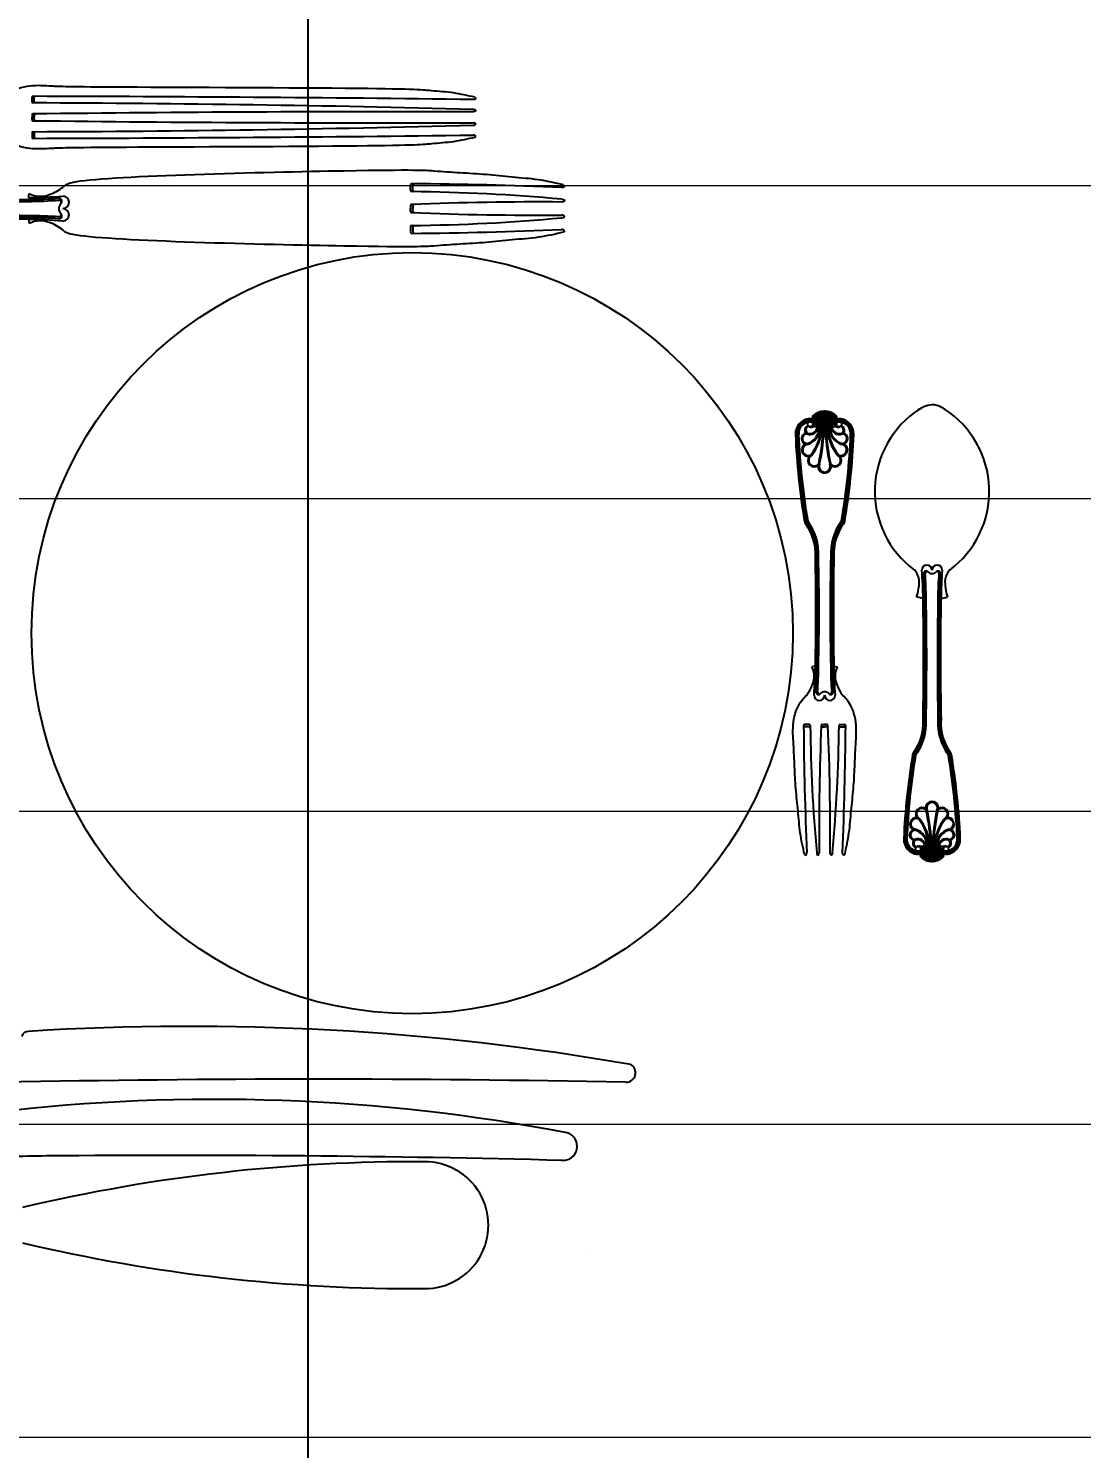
# Model space of a CAD drawing. Header units: millimetres. Extents: x -18512 to 101824, y -95768 to 52898.
# Drawn here: x 31951.1 to 32287.6, y -50856.1 to -50402.3 of the extents above; entities that cross this region are included whole.
import ezdxf

# ---------------------------------------------------------------- set-up
doc = ezdxf.new("R2010")
doc.units = ezdxf.units.MM
doc.header["$LTSCALE"] = 25
doc.header["$PDMODE"] = 3
doc.layers.get('0').update_dxf_attribs({"color": 254, "lineweight": 0})
doc.layers.get('Defpoints').update_dxf_attribs({"lineweight": 0})
doc.layers.add('1547 I-StB-p-00-GA$0$WD-FURNITURE-DETAIL', color=126, linetype='Continuous')
doc.layers.add('I-WALL', color=2, linetype='Continuous', lineweight=9)
doc.layers.add('wood flooring', color=8, linetype='Continuous', lineweight=13)
doc.styles.add('FW_Calibri', font='calibri.ttf')
doc.dimstyles.new('1-50', dxfattribs={"dimscale": 50, "dimtxt": 2, "dimasz": 1.2, "dimexe": 1.25, "dimexo": 0.625, "dimtad": 1, "dimdec": 0, "dimtxsty": 'FW_Calibri', "dimblk": 'ARCHTICK', "dimcen": 2.5, "dimdle": 1.5, "dimadec": 0, "dimazin": 0, "dimtfac": 1, "dimtdec": 0, "dimtmove": 0, "dimatfit": 3, "dimfxl": 6, "dimfxlon": 1, "dimarcsym": 0})

# ---------------------------------------------------------------- blocks, each defined once
blk = doc.blocks.new('_ArchTick')
at = {"color": 0, "linetype": 'ByBlock', "const_width": 0.15}
blk.add_lwpolyline([(-0.5, -0.5), (0.5, 0.5)], dxfattribs=at)
blk = doc.blocks.new('*D437')
at = {"layer": 'Defpoints', "color": 0, "transparency": 16777216}
for p in [(32040.38, -50068.12), (32040.38, -53568.12), (32040.38, -53568.12)]:
    blk.add_point(p, dxfattribs=at)
at = {"layer": 'I-WALL', "color": 0, "lineweight": -2, "transparency": 16777216}
for p, q in [((32040.38, -49993.12), (32040.38, -53643.12)), ((32040.38, -50068.12), (31977.88, -50068.12)), ((32040.38, -53568.12), (31977.88, -53568.12))]:
    blk.add_line(p, q, dxfattribs=at)
at = {"layer": 'I-WALL', "color": 0, "lineweight": -2, "transparency": 16777216, "xscale": 59.99999999999995, "yscale": 59.99999999999995, "zscale": 59.99999999999995}
for p, rotation in [((32040.38, -50068.12), 90), ((32040.38, -53568.12), 270)]:
    blk.add_blockref('_ArchTick', p, dxfattribs=dict(at, rotation=rotation))
at = {"layer": 'I-WALL', "color": 0, "transparency": 16777216, "insert": (31957.9, -51818.12), "char_height": 100, "attachment_point": 5, "rotation": 90, "style": 'FW_Calibri'}
blk.add_mtext('3500', dxfattribs=at)

msp = doc.modelspace()

# ---------------------------------------------------------------- hatches: boundary and pattern name
at = {"layer": 'wood flooring'}
h = msp.add_hatch(dxfattribs=at)
h.set_pattern_fill('_USER', color=256, scale=100, pattern_type=0)
h.set_pattern_definition([(360, (338285.01, 171947.46), (-2e-14, 100), [])])
h.paths.add_polyline_path([(33755.49, -49171.88), (31012.89, -49171.88), (31012.89, -49811.47), (31012.89, -62446.88), (32698.09, -62446.88), (32698.09, -63146.88), (33808.09, -63146.88)])

# ---------------------------------------------------------------- linework, layer by layer
at = {"layer": '1547 I-StB-p-00-GA$0$WD-FURNITURE-DETAIL'}
for p, q in [((31952.24, -50425.72), (31952.24, -50424.31)), ((31952.95, -50425.72), (31952.95, -50424.31)), ((31952.24, -50429.95), (31952.24, -50430.67)), ((31952.24, -50431.39), (31952.24, -50430.67)), ((31952.95, -50429.95), (31952.95, -50430.67)), ((31952.95, -50431.39), (31952.95, -50430.67)), ((31952.24, -50435.62), (31952.24, -50437.04)), ((31952.95, -50435.62), (31952.95, -50437.04)), ((31951.09, -50456.33), (31951.38, -50455.07)), ((32073.12, -50453.99), (32073.12, -50452.32)), ((32073.95, -50453.99), (32073.95, -50452.32)), ((32073.12, -50458.97), (32073.12, -50459.83)), ((32073.95, -50458.97), (32073.95, -50459.83)), ((31951.09, -50463.32), (31951.38, -50464.59)), ((32073.12, -50460.68), (32073.12, -50459.83)), ((32073.95, -50460.68), (32073.95, -50459.83)), ((32073.12, -50465.66), (32073.12, -50467.33)), ((32073.95, -50465.66), (32073.95, -50467.33)), ((32203.13, -50529.66), (32201.66, -50526.63)), ((32203.44, -50529.69), (32202.08, -50526.18)), ((32203.75, -50529.71), (32202.56, -50525.78)), ((32204.06, -50529.73), (32203.07, -50525.45)), ((32204.37, -50529.74), (32203.61, -50525.19)), ((32204.69, -50529.75), (32204.15, -50525.01)), ((32204.69, -50524.89), (32205, -50529.76)), ((32205.31, -50529.76), (32205.21, -50524.84)), ((32205.62, -50529.76), (32205.72, -50524.84)), ((32206.25, -50524.89), (32205.94, -50529.76)), ((32206.25, -50529.75), (32206.79, -50525.01)), ((32206.56, -50529.74), (32207.33, -50525.19)), ((32206.88, -50529.73), (32207.86, -50525.45)), ((32207.19, -50529.71), (32208.38, -50525.78)), ((32207.49, -50529.69), (32208.86, -50526.18)), ((32207.8, -50529.66), (32209.28, -50526.63)), ((32208.75, -50529.56), (32208.75, -50529.17)), ((32236.91, -50584.46), (32234.84, -50583.97)), ((32242.65, -50584.47), (32244.73, -50584)), ((32202.5, -50606.06), (32201.43, -50606.31)), ((32208.43, -50606.06), (32209.5, -50606.31)), ((32200.52, -50624.73), (32199.1, -50624.73)), ((32200.52, -50625.44), (32199.1, -50625.44)), ((32204.75, -50624.73), (32205.47, -50624.73)), ((32204.75, -50625.44), (32205.47, -50625.44)), ((32206.19, -50624.73), (32205.47, -50624.73)), ((32206.19, -50625.44), (32205.47, -50625.44)), ((32210.42, -50624.73), (32211.83, -50624.73)), ((32210.42, -50625.44), (32211.83, -50625.44)), ((32237.52, -50663.58), (32236.09, -50666.51)), ((32237.82, -50663.55), (32236.5, -50666.95)), ((32236.6, -50663.68), (32236.6, -50664.05)), ((32238.12, -50663.53), (32236.97, -50667.34)), ((32238.42, -50663.51), (32237.47, -50667.66)), ((32238.72, -50663.5), (32237.98, -50667.9)), ((32239.03, -50663.49), (32238.51, -50668.08)), ((32239.03, -50668.2), (32239.33, -50663.49)), ((32239.63, -50663.49), (32239.53, -50668.25)), ((32239.93, -50663.49), (32240.03, -50668.25)), ((32240.54, -50668.2), (32240.24, -50663.49)), ((32240.54, -50663.49), (32241.06, -50668.08)), ((32240.84, -50663.5), (32241.58, -50667.9)), ((32241.14, -50663.51), (32242.1, -50667.66)), ((32241.45, -50663.53), (32242.6, -50667.34)), ((32241.74, -50663.55), (32243.06, -50666.95)), ((32242.04, -50663.58), (32243.47, -50666.51)), ((32129.16, -50794.43), (32129.16, -50794.43))]:
    msp.add_line(p, q, dxfattribs=at)
for centre, radius in [((32073.71, -50595.53), 121.62), ((32200.87, -50528.75), 0.807), ((32210.07, -50528.75), 0.807), ((32235.33, -50664.46), 0.781), ((32244.23, -50664.46), 0.781)]:
    msp.add_circle(centre, radius, dxfattribs=at)
for centre, radius, start, end in [((31952.59, -50424.31), 0.354, 89.4774, 180), ((31952.59, -50425.72), 0.354, 180, 269.2716), ((31934.01, -56436.87), 6010.82, 88.481742, 89.822934), ((31919.54, -64575.99), 14152.07, 89.296597, 89.866154), ((31953.29, -50424.3), 0.344, 87.8362, 180.6814), ((31953.32, -50425.72), 0.368, 180.9188, 267.0454), ((31952.59, -50429.95), 0.354, 92.4529, 180), ((31952.59, -50431.39), 0.354, 180, 267.5471), ((32071.94, -60382.03), 9953.15, 89.877202, 90.687135), ((32071.94, -40479.31), 9953.15, 269.312865, 270.122798), ((31953.36, -50429.97), 0.413, 100.3988, 176.7541), ((31953.36, -50431.37), 0.413, 183.2459, 259.6012), ((31952.59, -50435.62), 0.354, 90.7284, 180), ((31934.01, -44424.47), 6010.82, 270.177066, 271.518258), ((31919.54, -36285.36), 14152.07, 270.133846, 270.703403), ((31953.32, -50435.63), 0.368, 92.9546, 179.0812), ((31952.59, -50437.04), 0.354, 180, 270.5226), ((31953.29, -50437.04), 0.344, 179.3186, 272.1638), ((31954.88, -50448.4), 7.53, 242.3131, 292.5596), ((31953.2, -50441.71), 14.39, 288.5233, 308.6799), ((32073.53, -50452.32), 0.417, 89.4774, 180), ((32073.53, -50453.99), 0.417, 180, 269.2716), ((32067.16, -51049.07), 594.7, 84.75533, 89.38699), ((32062.25, -51848.69), 1396.84, 87.56792, 89.53707), ((32074.36, -50452.31), 0.406, 87.8362, 180.6814), ((32074.38, -50453.98), 0.434, 180.9188, 267.0454), ((31929.07, -49329.99), 1127.76, 268.88011, 271.11989), ((31929.07, -49329.98), 1127.16, 268.88007, 271.11993), ((31950.95, -50332.11), 124.22, 270.0641, 275.141), ((31950.95, -50332.11), 124.82, 270.0641, 274.5562), ((31950.95, -50332.11), 125.42, 270.0641, 274.5301), ((31962.93, -50459.8), 2.15, 130.7854, 180.7609), ((31960.8, -50457.9), 0.76, 336.4092, 85.9707), ((31960.84, -50457.5), 0.964, 315.5442, 88.5176), ((31962.08, -50457.83), 2, 270, 90), ((32073.53, -50458.97), 0.417, 92.4529, 180), ((32114.25, -51440.49), 982.78, 89.57561, 92.37531), ((32074.44, -50459), 0.487, 100.3988, 176.754), ((31929.18, -51589.67), 1127.76, 88.88592, 91.1257), ((31929.18, -51589.67), 1127.16, 88.88588, 91.12574), ((31929.18, -51589.67), 1126.56, 88.88584, 91.12578), ((31950.95, -50587.54), 125.42, 85.4699, 89.9359), ((31950.95, -50587.54), 125.42, 85.4699, 89.9359), ((31950.95, -50587.54), 124.82, 85.4438, 89.9359), ((31950.95, -50587.54), 124.22, 84.859, 89.9359), ((31954.88, -50471.26), 7.53, 67.4404, 117.6869), ((31962.93, -50459.85), 2.15, 179.2391, 229.2146), ((31962.93, -50459.85), 2.15, 179.2391, 229.2146), ((31960.8, -50461.76), 0.76, 274.0293, 23.5908), ((31960.84, -50462.15), 0.964, 271.4824, 44.4558), ((31962.08, -50461.83), 2, 270, 90), ((32073.53, -50460.68), 0.417, 180, 267.5471), ((32114.25, -49479.16), 982.78, 267.62469, 270.42439), ((32067.16, -49870.58), 594.7, 270.61301, 275.24467), ((32074.44, -50460.65), 0.487, 183.2459, 259.6012), ((31953.2, -50477.94), 14.39, 51.3201, 71.4767), ((32073.53, -50465.66), 0.417, 90.7284, 180), ((32073.53, -50467.33), 0.417, 180, 270.5226), ((32062.25, -49070.96), 1396.84, 270.46292, 272.43207), ((32074.38, -50465.67), 0.434, 92.9546, 179.0812), ((32074.36, -50467.34), 0.406, 179.3186, 272.1638), ((32240.56, -50531.35), 8.83, 95.0485, 130.1912), ((32239.78, -50528.49), 5.94, 59.5375, 90), ((32201.04, -50531.86), 4.9, 94.3291, 182.1871), ((32201.02, -50531.85), 4.36, 94.0194, 182.3201), ((32200.7, -50528.73), 1.75, 30.1422, 101.3169), ((32200.7, -50528.73), 1.23, 30.1422, 101.7756), ((32205.47, -50529.76), 4.93, 140.6522, 147.2798), ((32201.87, -50526.41), 0.312, 47.0286, 227.0286), ((32202.32, -50525.98), 0.312, 39.7805, 219.7805), ((32202.82, -50525.61), 0.305, 32.6037, 212.6037), ((32203.34, -50525.32), 0.296, 25.6051, 205.6051), ((32203.88, -50525.1), 0.286, 18.8358, 198.8358), ((32204.42, -50524.95), 0.275, 12.3176, 192.3176), ((32204.95, -50524.86), 0.264, 6.0524, 186.0524), ((32205.47, -50524.84), 0.256, 357.6708, 182.3292), ((32205.99, -50524.86), 0.264, 353.9476, 173.9476), ((32206.52, -50524.95), 0.275, 347.6824, 167.6824), ((32207.06, -50525.1), 0.286, 341.1642, 161.1642), ((32207.59, -50525.32), 0.296, 334.3949, 154.3949), ((32208.12, -50525.61), 0.305, 327.3963, 147.3963), ((32208.62, -50525.98), 0.312, 320.2195, 140.2195), ((32210.23, -50528.73), 1.75, 78.6831, 149.8578), ((32209.07, -50526.41), 0.312, 312.9714, 132.9714), ((32210.23, -50528.73), 1.23, 90.3267, 149.8578), ((32205.47, -50529.76), 4.93, 32.7202, 39.3478), ((32209.92, -50531.85), 4.36, 357.6799, 85.9806), ((32209.89, -50531.86), 4.9, 357.8129, 85.6709), ((32252.81, -50550.21), 31.32, 122.9446, 233.3931), ((32239.01, -50531.35), 8.83, 56.802, 64.586), ((32226.76, -50550.21), 31.32, 306.6069, 57.0554), ((32415.35, -50523.14), 219.38, 182.3287, 189.6075), ((32415.35, -50523.14), 219.38, 182.3287, 189.6075), ((32415.35, -50523.14), 218.87, 182.3287, 189.6075), ((32201.02, -50531.85), 3.85, 97.7931, 182.3201), ((32415.35, -50523.14), 218.36, 182.3287, 189.6075), ((32199.89, -50533.39), 1.82, 104.7229, 250.476), ((32199.89, -50533.39), 1.82, 104.7229, 250.476), ((32199.89, -50533.39), 1.51, 90.441, 271.2158), ((32199.89, -50533.39), 1.51, 90.441, 271.2158), ((32200.74, -50530.68), 1.62, 110.2859, 215.5944), ((32200.74, -50530.68), 1.62, 110.2859, 215.5944), ((32200.74, -50530.68), 1.31, 104.6867, 215.5944), ((32200.66, -50530.59), 1.2, 102.0648, 234.4147), ((32200.18, -50531.05), 0.637, 217.3656, 248.0771), ((32200.82, -50529.42), 2.63, 248.8921, 354.1994), ((32198.39, -50529.76), 5.67, 285.7123, 0.0035), ((32198.38, -50529.75), 5.37, 286.6588, 359.9601), ((32200.83, -50529.43), 2.31, 248.0096, 354.1924), ((32201.18, -50528.49), 1.21, 213.9169, 31.3825), ((32200.77, -50528.5), 1.06, 275.2135, 20.9162), ((32189.42, -50529.11), 14.96, 321.027, 357.5336), ((32189.44, -50529.12), 15.26, 320.7621, 357.6048), ((32205.22, -50506.96), 22.8, 261.4617, 270.6145), ((32142.78, -50528.01), 62.24, 347.6233, 358.3916), ((32143.12, -50528.04), 62.22, 347.4834, 358.4221), ((32205.71, -50506.96), 22.8, 269.3855, 278.5383), ((32267.82, -50528.05), 62.21, 181.5774, 192.5171), ((32268.15, -50528.01), 62.24, 181.6084, 192.3767), ((32221.49, -50529.12), 15.26, 182.3764, 219.2379), ((32221.51, -50529.11), 14.96, 182.4108, 218.973), ((32212.55, -50529.76), 5.67, 179.7101, 254.2877), ((32212.56, -50529.75), 5.37, 179.5437, 253.3412), ((32210.12, -50529.41), 2.64, 186.0407, 290.999), ((32210.2, -50529.36), 2.42, 187.2763, 288.975), ((32209.75, -50528.49), 1.21, 148.6175, 326.0831), ((32210.16, -50528.5), 1.06, 159.0838, 264.7865), ((32209.92, -50531.85), 3.85, 357.6799, 82.2069), ((32210.2, -50530.68), 1.31, 324.4056, 75.3133), ((32210.2, -50530.68), 1.62, 324.4056, 69.7141), ((31995.59, -50523.14), 218.36, 350.3925, 357.6713), ((32210.75, -50531.05), 0.637, 291.9229, 322.6344), ((32211.05, -50533.39), 1.51, 268.7842, 89.559), ((31995.59, -50523.14), 218.87, 350.3925, 357.6713), ((32211.05, -50533.39), 1.82, 289.524, 75.2771), ((31995.59, -50523.14), 219.38, 350.3925, 357.6713), ((31995.59, -50523.14), 219.38, 350.3925, 357.6713), ((32200.22, -50536.97), 2.08, 116.7327, 277.7375), ((32200.22, -50536.97), 2.08, 116.7327, 277.7375), ((32200.22, -50536.97), 1.77, 99.4408, 298.3667), ((32200.22, -50536.97), 1.77, 99.4408, 298.3667), ((32210.72, -50536.97), 1.77, 241.6333, 80.5592), ((32210.72, -50536.97), 2.08, 262.2625, 63.2673), ((32202.15, -50540.3), 2.08, 142.4008, 307.1014), ((32202.15, -50540.3), 1.77, 120.0692, 323.7864), ((32208.79, -50540.3), 1.77, 216.2136, 59.9308), ((32208.79, -50540.3), 2.08, 232.8986, 37.5992), ((32205.47, -50542.27), 2.08, 180, 8.2353), ((32205.47, -50542.27), 2.08, 171.7647, 0), ((32205.47, -50542.27), 1.77, 180, 24.5694), ((32205.47, -50542.27), 1.77, 155.4306, 0), ((32200.72, -50559.47), 1.69, 189.6075, 216.0807), ((32185.94, -50570.23), 16.59, 356.7828, 36.0807), ((32200.72, -50559.47), 1.19, 189.6075, 216.0807), ((32185.94, -50570.23), 17.1, 356.7828, 36.0807), ((32200.72, -50559.47), 0.678, 189.6075, 216.0807), ((32185.94, -50570.23), 17.6, 356.7828, 36.0807), ((32224.99, -50570.23), 17.6, 143.9193, 183.2172), ((32224.99, -50570.23), 17.1, 143.9193, 183.2172), ((32224.99, -50570.23), 16.59, 143.9193, 183.2172), ((32210.22, -50559.47), 0.678, 323.9193, 350.3925), ((32210.22, -50559.47), 1.19, 323.9193, 350.3925), ((32210.22, -50559.47), 1.69, 323.9193, 350.3925), ((31368.17, -50588.7), 834.52, 358.80818, 1.20425), ((31368.18, -50588.7), 835.01, 358.80826, 1.20416), ((31368.19, -50588.7), 835.51, 358.80835, 1.20408), ((33042.75, -50588.61), 835.51, 178.80214, 181.19786), ((33042.76, -50588.61), 835.01, 178.80205, 181.19795), ((33042.77, -50588.61), 834.52, 178.80197, 181.19803), ((32230.4, -50579.08), 5.28, 359.4699, 44.9757), ((32238.14, -50575.44), 1.64, 0, 180), ((32134.99, -50584.57), 101.92, 0.0641, 5.141), ((32237.87, -50576.46), 0.791, 45.5442, 178.5176), ((32134.99, -50584.57), 102.42, 0.0641, 4.5562), ((32238.2, -50576.49), 0.624, 66.4092, 175.9707), ((32134.99, -50584.57), 102.91, 0.0641, 4.5301), ((32239.76, -50574.74), 1.76, 220.7854, 270.7609), ((32241.42, -50575.44), 1.64, 0, 180), ((32239.81, -50574.74), 1.76, 269.2391, 319.2146), ((32239.81, -50574.74), 1.76, 269.2391, 319.2146), ((32241.37, -50576.49), 0.624, 4.0293, 113.5908), ((32241.69, -50576.46), 0.791, 1.4824, 134.4558), ((32344.57, -50584.57), 102.91, 175.4699, 179.9359), ((32344.57, -50584.57), 102.91, 175.4699, 179.9359), ((32344.57, -50584.57), 102.42, 175.4438, 179.9359), ((32344.57, -50584.57), 101.92, 174.859, 179.9359), ((32249.17, -50579.08), 5.28, 135.0243, 171.0248), ((32221.25, -50579.13), 14.43, 340.3761, 0.612), ((32258.35, -50579.24), 14.43, 176.0986, 199.2872), ((31163.33, -50603.93), 1073.76, 358.96086, 1.03914), ((31163.33, -50603.93), 1074.25, 358.96086, 1.03914), ((31163.33, -50603.93), 1074.74, 358.96086, 1.03914), ((33316.23, -50603.83), 1074.74, 178.96625, 181.04453), ((33316.23, -50603.83), 1074.25, 178.96625, 181.04453), ((33316.23, -50603.83), 1073.76, 178.96625, 181.04453), ((32195.78, -50609.28), 6.38, 337.4404, 27.6869), ((32097.21, -50605.94), 105.29, 354.859, 359.9359), ((32097.21, -50605.94), 105.8, 355.4438, 359.9359), ((32097.21, -50605.94), 106.31, 355.4699, 359.9359), ((32097.21, -50605.94), 106.31, 355.4699, 359.9359), ((32313.72, -50605.94), 106.31, 180.0641, 184.5301), ((32313.72, -50605.94), 105.8, 180.0641, 184.5562), ((32313.72, -50605.94), 105.29, 180.0641, 185.141), ((32215.16, -50609.28), 6.38, 152.3131, 202.5596), ((32190.11, -50607.85), 12.19, 321.3201, 341.4767), ((32220.82, -50607.85), 12.19, 198.5233, 218.6799), ((32203.77, -50615.38), 1.69, 180, 0), ((32203.49, -50614.33), 0.817, 181.4824, 314.4558), ((32203.83, -50614.29), 0.645, 184.0293, 293.5908), ((32205.44, -50616.1), 1.82, 89.2391, 139.2146), ((32205.44, -50616.1), 1.82, 89.2391, 139.2146), ((32205.49, -50616.1), 1.82, 40.7854, 90.7609), ((32207.16, -50615.38), 1.69, 180, 0), ((32207.11, -50614.29), 0.645, 246.4092, 355.9707), ((32207.44, -50614.33), 0.817, 225.5442, 358.5176), ((32199.1, -50625.08), 0.354, 90, 180.5226), ((33382.7, -50615.52), 1183.99, 180.46292, 182.43208), ((32199.1, -50625.78), 0.344, 89.3186, 182.1638), ((32200.52, -50625.08), 0.354, 0.7284, 90), ((32200.51, -50625.81), 0.368, 2.9546, 89.0812), ((32704.92, -50619.69), 504.08, 180.613, 185.2447), ((33036.7, -50659.59), 833.02, 177.62469, 180.42439), ((32204.77, -50625.85), 0.413, 93.2459, 169.6012), ((32204.75, -50625.08), 0.354, 90, 177.5471), ((32206.19, -50625.08), 0.354, 2.4529, 90), ((32206.17, -50625.85), 0.413, 10.3988, 86.7541), ((31374.24, -50659.59), 833.02, 359.57561, 2.37531), ((31706.01, -50619.69), 504.08, 354.7553, 359.387), ((32210.42, -50625.81), 0.368, 90.9188, 177.0454), ((32210.42, -50625.08), 0.354, 90, 179.2716), ((31028.24, -50615.52), 1183.99, 357.56792, 359.53708), ((32211.83, -50625.08), 0.354, 359.4774, 90), ((32211.84, -50625.78), 0.344, 357.8362, 90.6814), ((32220.88, -50624.3), 16.06, 323.9193, 3.2172), ((32220.88, -50624.3), 16.55, 323.9193, 3.2172), ((32220.88, -50624.3), 17.04, 323.9193, 3.2172), ((32258.68, -50624.3), 17.04, 176.7828, 216.0807), ((32258.68, -50624.3), 16.55, 176.7828, 216.0807), ((32258.68, -50624.3), 16.06, 176.7828, 216.0807), ((32442.95, -50669.9), 212.37, 170.3925, 177.6713), ((32442.95, -50669.9), 212.37, 170.3925, 177.6713), ((32442.95, -50669.9), 211.87, 170.3925, 177.6713), ((32442.95, -50669.9), 211.38, 170.3925, 177.6713), ((32235.18, -50634.73), 1.64, 143.9193, 170.3925), ((32235.18, -50634.73), 1.15, 143.9193, 170.3925), ((32235.18, -50634.73), 0.656, 143.9193, 170.3925), ((32244.38, -50634.73), 0.656, 9.6075, 36.0807), ((32036.61, -50669.9), 211.38, 2.3287, 9.6075), ((32244.38, -50634.73), 1.15, 9.6075, 36.0807), ((32036.61, -50669.9), 211.87, 2.3287, 9.6075), ((32244.38, -50634.73), 1.64, 9.6075, 36.0807), ((32036.61, -50669.9), 212.37, 2.3287, 9.6075), ((32036.61, -50669.9), 212.37, 2.3287, 9.6075), ((32239.78, -50651.38), 2.02, 0, 188.2353), ((32239.78, -50651.38), 2.02, 351.7647, 180), ((32239.78, -50651.38), 1.72, 0, 204.5694), ((32239.78, -50651.38), 1.72, 335.4306, 180), ((32234.7, -50656.51), 2.02, 82.2625, 243.2673), ((32234.7, -50656.51), 1.72, 61.6333, 260.5592), ((32236.57, -50653.28), 2.02, 52.8986, 217.5992), ((32236.57, -50653.28), 1.72, 36.2136, 239.9308), ((32224.27, -50664.1), 14.77, 2.3764, 39.2379), ((32179.1, -50665.18), 60.25, 1.6084, 12.3767), ((32179.43, -50665.14), 60.23, 1.5774, 12.5171), ((32300.14, -50665.14), 60.23, 167.4834, 178.4221), ((32300.46, -50665.18), 60.25, 167.6233, 178.3916), ((32255.3, -50664.1), 14.77, 140.7621, 177.6048), ((32243, -50653.28), 1.72, 300.0692, 143.7864), ((32243, -50653.28), 2.02, 322.4008, 127.1014), ((32244.87, -50656.51), 1.72, 279.4408, 118.3667), ((32244.87, -50656.51), 1.72, 279.4408, 118.3667), ((32244.87, -50656.51), 2.02, 296.7327, 97.7375), ((32244.87, -50656.51), 2.02, 296.7327, 97.7375), ((32234.38, -50659.97), 1.77, 109.524, 255.2771), ((32234.38, -50659.97), 1.46, 88.7842, 269.559), ((32232.92, -50663.49), 5.2, 359.5437, 73.3412), ((32232.93, -50663.49), 5.49, 359.7101, 74.2877), ((32224.25, -50664.11), 14.49, 2.4108, 38.973), ((32255.31, -50664.11), 14.49, 141.027, 177.5336), ((32246.64, -50663.49), 5.49, 105.7123, 180.0035), ((32246.64, -50663.49), 5.2, 106.6588, 179.9601), ((32245.18, -50659.97), 1.46, 270.441, 91.2158), ((32245.18, -50659.97), 1.46, 270.441, 91.2158), ((32245.18, -50659.97), 1.77, 284.7229, 70.476), ((32245.18, -50659.97), 1.77, 284.7229, 70.476), ((32235.5, -50661.45), 4.74, 177.8129, 265.6709), ((32235.47, -50661.46), 4.22, 177.6799, 265.9806), ((32235.47, -50661.46), 3.73, 177.6799, 262.2069), ((32235.2, -50662.59), 1.57, 144.4056, 249.7141), ((32235.2, -50662.59), 1.26, 144.4056, 255.3133), ((32234.67, -50662.23), 0.616, 111.9229, 142.6344), ((32235.28, -50663.82), 2.55, 6.0407, 110.999), ((32235.2, -50663.87), 2.34, 7.2763, 108.975), ((32235.64, -50664.72), 1.17, 328.6175, 146.0831), ((32235.24, -50664.71), 1.03, 339.0838, 84.7865), ((32239.55, -50685.55), 22.07, 89.3855, 98.5383), ((32240.02, -50685.55), 22.07, 81.4617, 90.6145), ((32244.28, -50663.81), 2.54, 68.8921, 174.1994), ((32244.28, -50663.8), 2.24, 68.0096, 174.1924), ((32243.93, -50664.72), 1.17, 33.9169, 211.3825), ((32244.33, -50664.71), 1.03, 95.2135, 200.9162), ((32244.09, -50661.46), 4.22, 274.0194, 2.3201), ((32244.07, -50661.45), 4.74, 274.3291, 2.1871), ((32244.09, -50661.46), 3.73, 277.7931, 2.3201), ((32244.44, -50662.68), 1.16, 282.0648, 54.4147), ((32244.36, -50662.59), 1.26, 284.6867, 35.5944), ((32244.36, -50662.59), 1.57, 290.2859, 35.5944), ((32244.36, -50662.59), 1.57, 290.2859, 35.5944), ((32244.9, -50662.23), 0.616, 37.3656, 68.0771), ((32235.17, -50664.48), 1.7, 258.6831, 329.8578), ((32235.17, -50664.48), 1.19, 270.3267, 329.8578), ((32239.78, -50663.49), 4.77, 212.7202, 219.3478), ((32236.3, -50666.73), 0.302, 132.9714, 312.9714), ((32236.74, -50667.14), 0.302, 140.2195, 320.2195), ((32237.22, -50667.5), 0.296, 147.3963, 327.3963), ((32237.72, -50667.78), 0.287, 154.3949, 334.3949), ((32238.24, -50667.99), 0.277, 161.1642, 341.1642), ((32238.77, -50668.14), 0.266, 167.6824, 347.6824), ((32239.28, -50668.22), 0.256, 173.9476, 353.9476), ((32239.78, -50668.25), 0.248, 177.6708, 2.3292), ((32240.28, -50668.22), 0.256, 186.0524, 6.0524), ((32240.8, -50668.14), 0.266, 192.3176, 12.3176), ((32241.32, -50667.99), 0.277, 198.8358, 18.8358), ((32241.84, -50667.78), 0.287, 205.6051, 25.6051), ((32242.35, -50667.5), 0.296, 212.6037, 32.6037), ((32242.83, -50667.14), 0.302, 219.7805, 39.7805), ((32244.39, -50664.48), 1.7, 210.1422, 281.3169), ((32243.27, -50666.73), 0.302, 227.0286, 47.0286), ((32244.39, -50664.48), 1.19, 210.1422, 281.7756), ((32239.78, -50663.49), 4.77, 320.6522, 327.2798), ((31951.01, -50724.95), 2.13, 87.1672, 165.7968), ((32002.7, -51538.47), 817.28, 80.07762, 93.61865), ((32142.06, -50736.03), 3, 268.9859, 60.7532), ((32043.61, -55836.67), 5098.58, 88.89418, 91.13621), ((32010.72, -51342.34), 597.8, 79.14971, 96.76851), ((32121.9, -50759.53), 4.51, 262.5772, 72.5854), ((31989.33, -52457.98), 1695.68, 91.098, 91.91166), ((31997.16, -55618.24), 4855.79, 88.52796, 90.47577), ((32074.67, -51309.75), 545.28, 89.6749, 103.3023), ((32077.77, -50784.75), 20.27, 269.4738, 90.5262), ((32074.67, -50259.75), 545.28, 256.6977, 270.3251)]:
    msp.add_arc(centre, radius, start, end, dxfattribs=at)
at = {"layer": '1547 I-StB-p-00-GA$0$WD-FURNITURE-DETAIL', "extrusion": (0, 0, -1)}
for centre, major_axis, ratio, start_param, end_param in [((32093.27, -50424.56), (0.707, 0), 0.592719, -0.836557, 1.713229), ((32093.27, -50428.53), (0.707, 0), 0.525862, 4.712389, 7.853982), ((32121.53, -50452.62), (-0.835, 0), 0.592719, 2.305035, 4.854822), ((32121.53, -50457.3), (-0.835, 0), 0.525862, 1.570796, 4.712389), ((32207.61, -50665.76), (0, -0.707), 0.525862, 4.712389, 7.853982), ((32211.58, -50665.76), (0, -0.707), 0.592719, -0.836557, 1.713229)]:
    msp.add_ellipse(centre, major_axis=major_axis, ratio=ratio, start_param=start_param, end_param=end_param, dxfattribs=at)
at = {"layer": '1547 I-StB-p-00-GA$0$WD-FURNITURE-DETAIL'}
for centre, major_axis, ratio, start_param, end_param in [((32093.27, -50432.81), (0.707, 0), 0.525862, 4.712389, 7.853982), ((32093.27, -50436.78), (-0.707, 0), 0.592719, 2.305035, 4.854822), ((32121.53, -50462.35), (-0.835, 0), 0.525862, 1.570796, 4.712389), ((32121.53, -50467.03), (-0.835, 0), 0.592719, 2.305035, 4.854822), ((32199.36, -50665.76), (0, 0.707), 0.592719, 2.305035, 4.854822), ((32203.33, -50665.76), (0, -0.707), 0.525862, 4.712389, 7.853982)]:
    msp.add_ellipse(centre, major_axis=major_axis, ratio=ratio, start_param=start_param, end_param=end_param, dxfattribs=at)
for points, knots in [([(32093.75, -50424.25), (32091.48, -50423.73), (32086.89, -50422.7), (32079.82, -50422.25), (32072.77, -50421.38), (31965.69, -50421.06), (31958.6, -50420.77), (31951.4, -50420.23), (31945.72, -50422.08), (31943.46, -50424.36), (31942.98, -50424.84)], [0.294726, 0.294726, 0.294726, 0.294726, 8.898289, 17.667298, 26.436307, 35.172697, 43.900914, 52.62913, 61.961467, 64.457874, 64.457874, 64.457874, 64.457874]), ([(32093.75, -50437.09), (32091.48, -50437.61), (32086.89, -50438.65), (32079.82, -50439.09), (32072.77, -50439.96), (31965.69, -50440.28), (31958.6, -50440.58), (31951.4, -50441.11), (31945.72, -50439.26), (31943.46, -50436.99), (31942.98, -50436.51)], [0.294726, 0.294726, 0.294726, 0.294726, 8.898289, 17.667298, 26.436307, 35.172697, 43.900914, 52.62913, 61.961467, 64.457874, 64.457874, 64.457874, 64.457874]), ([(32122.08, -50452.25), (32119.41, -50451.64), (32113.99, -50450.42), (32105.66, -50449.89), (32097.34, -50448.87), (32088.98, -50448.49), (32080.62, -50447.86), (32072.07, -50447.21), (31965.42, -50449.69), (31962.76, -50452.38), (31962.19, -50452.94)], [0.337776, 0.337776, 0.337776, 0.337776, 10.198039, 20.247915, 30.29779, 40.310282, 50.313407, 60.316531, 71.012018, 73.873069, 73.873069, 73.873069, 73.873069]), ([(32122.08, -50467.4), (32119.41, -50468.01), (32113.99, -50469.23), (32105.66, -50469.76), (32097.34, -50470.78), (32088.98, -50471.16), (32080.62, -50471.8), (32072.07, -50472.44), (31965.42, -50469.96), (31962.76, -50467.28), (31962.19, -50466.71)], [0.337776, 0.337776, 0.337776, 0.337776, 10.198039, 20.247915, 30.29779, 40.310282, 50.313407, 60.316531, 71.012018, 73.873069, 73.873069, 73.873069, 73.873069]), ([(32199.05, -50666.24), (32198.53, -50663.97), (32197.5, -50659.38), (32197.05, -50652.31), (32196.18, -50645.26), (32195.86, -50638.18), (32195.57, -50631.09), (32195.03, -50623.89), (32196.88, -50618.21), (32199.15, -50615.95), (32199.63, -50615.47)], [0.294726, 0.294726, 0.294726, 0.294726, 8.898289, 17.667298, 26.436307, 35.172697, 43.900914, 52.62913, 61.961467, 64.457874, 64.457874, 64.457874, 64.457874]), ([(32211.89, -50666.24), (32212.41, -50663.97), (32213.44, -50659.38), (32213.89, -50652.31), (32214.76, -50645.26), (32215.08, -50638.18), (32215.37, -50631.09), (32215.91, -50623.89), (32214.06, -50618.21), (32211.78, -50615.95), (32211.3, -50615.47)], [0.294726, 0.294726, 0.294726, 0.294726, 8.898289, 17.667298, 26.436307, 35.172697, 43.900914, 52.62913, 61.961467, 64.457874, 64.457874, 64.457874, 64.457874])]:
    msp.add_open_spline(points, degree=3, knots=knots, dxfattribs=at)

# ---------------------------------------------------------------- dimensions: what is measured, and where the dimension line sits
at = {"layer": 'I-WALL', "color": 1, "true_color": 0xf40b0b}
dim = msp.add_linear_dim(base=(32040.38, -53568.12), p1=(32040.38, -50068.12), p2=(32040.38, -53568.12), angle=90, dimstyle='1-50', dxfattribs=at)
dim.commit()
dim.dimension.update_dxf_attribs({"geometry": '*D437', "text_midpoint": (31957.9, -51818.12)})

doc.saveas('drawing.dxf')
